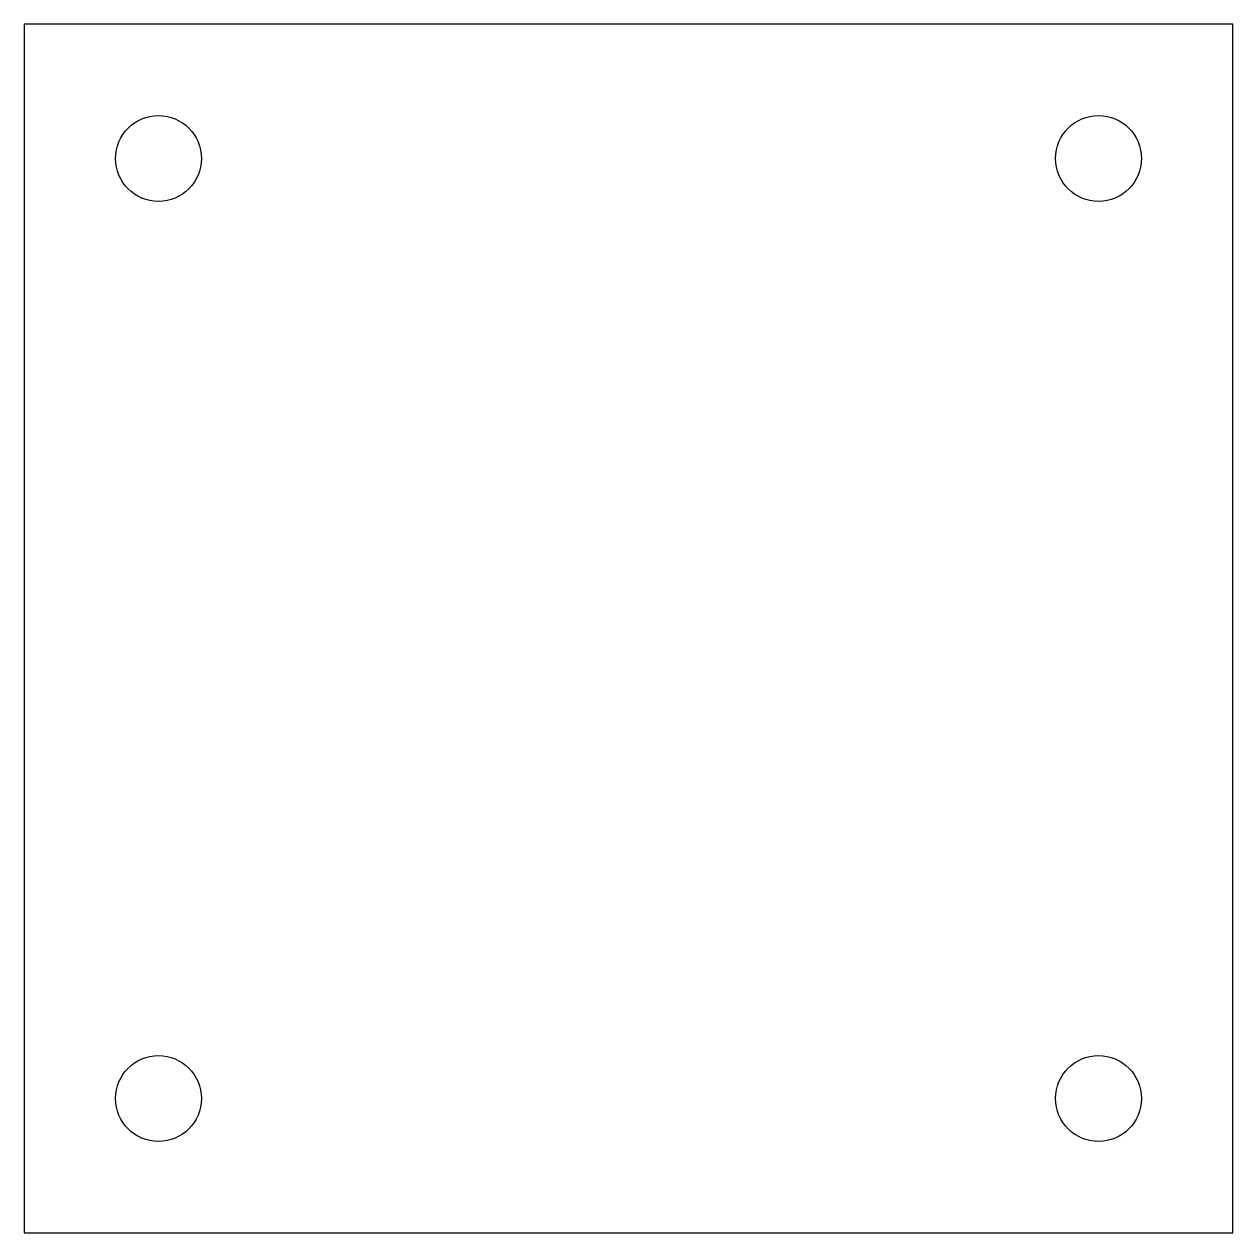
# Model space of a CAD drawing. Header units: millimetres. Extents: x -56.5 to -11.5, y 106.9 to 151.9.
import ezdxf

# ---------------------------------------------------------------- set-up
doc = ezdxf.new("R2010")
doc.units = ezdxf.units.MM
doc.header["$MEASUREMENT"] = 0

msp = doc.modelspace()

# ---------------------------------------------------------------- linework, layer by layer
msp.add_lwpolyline([(-56.471, 106.891), (-11.471, 106.891), (-11.471, 151.891), (-56.471, 151.891)], close=True)
for centre in [(-51.471, 146.891), (-16.471, 146.891), (-51.471, 111.891), (-16.471, 111.891)]:
    msp.add_circle(centre, 1.6)

doc.saveas('drawing.dxf')
